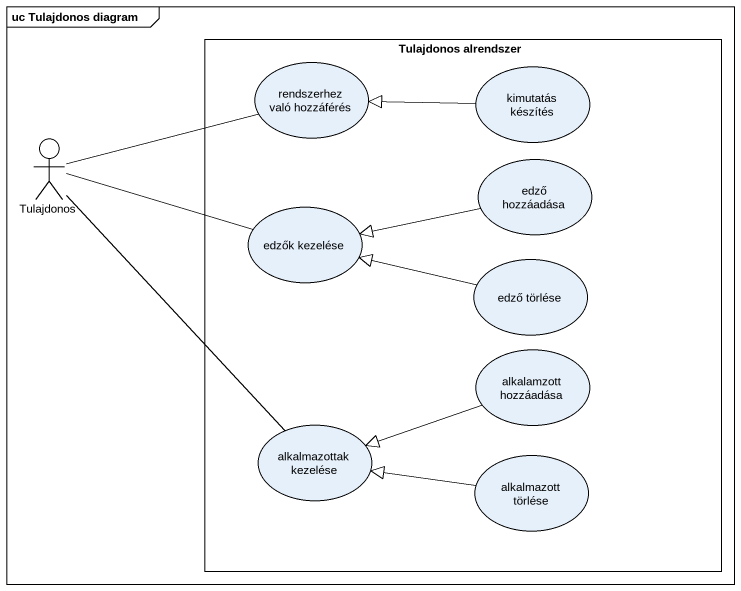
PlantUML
@startuml
mainframe uc Tulajdonos diagram
rectangle "Tulajdonos alrendszer" as Tulajdonos_alrendszer {
  usecase "rendszerhez való hozzáférés" as rendszerhez_való_hozzáférés
  usecase "kimutatás készítés" as kimutatás_készítés
  usecase "edző hozzáadása" as edző_hozzáadása
  usecase "edzők kezelése" as edzők_kezelése
  usecase "edző törlése" as edző_törlése
  usecase "alkalamzott hozzáadása" as alkalamzott_hozzáadása
  usecase "alkalmazottak kezelése" as alkalmazottak_kezelése
  usecase "alkalmazott törlése" as alkalmazott_törlése
}
actor Tulajdonos
kimutatás_készítés -left-|> rendszerhez_való_hozzáférés
Tulajdonos -right- rendszerhez_való_hozzáférés
Tulajdonos -right- edzők_kezelése
Tulajdonos -- alkalmazottak_kezelése
edző_hozzáadása -left-|> edzők_kezelése
edző_törlése -left-|> edzők_kezelése
alkalamzott_hozzáadása -left-|> alkalmazottak_kezelése
alkalmazott_törlése -left-|> alkalmazottak_kezelése
@enduml
